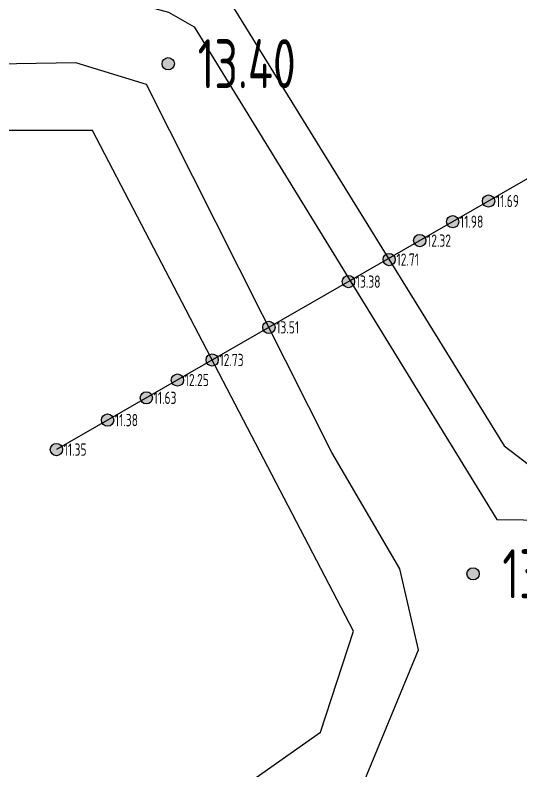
# Model space of a CAD drawing. Extents: x -51322 to 334811, y -147916 to 129288.
# Drawn here: x 165535 to 186158, y -32884 to -2061 of the extents above; entities that cross this region are included whole.
import ezdxf
from ezdxf.enums import TextEntityAlignment as Align

# ---------------------------------------------------------------- set-up
doc = ezdxf.new("R2010")
doc.units = 0
doc.header["$LTSCALE"] = 1000
doc.header["$MEASUREMENT"] = 0
doc.layers.get('0').update_dxf_attribs({"lineweight": 5})
for name, color, linetype in [('DMTZ', 3, 'Continuous'), ('dmx', 1, 'Continuous'), ('GCD', 1, 'Continuous'), ('SXSS', 5, 'Continuous')]:
    doc.layers.add(name, color=color, linetype=linetype)
doc.styles.get("Standard").update_dxf_attribs({"font": 'gbenor.shx', "bigfont": 'gbcbig.shx'})
doc.linetypes.add('10421', pattern='A,2,[150,AAA.SHX,S=0.5,R=0,X=0,Y=0.5],1e-11', length=2)

# ---------------------------------------------------------------- blocks, each defined once
blk = doc.blocks.new('gc200')
h = blk.add_hatch(color=256)
edge = h.paths.add_edge_path()
edge.add_arc((0, 0), 0.25, 0, 360)
blk.add_circle((0, 0), 0.25)
blk = doc.blocks.new('dfdfsdf')
at = {"layer": 'DMTZ', "linetype": '10421', "flags": 128}
for points in [[(113876.068, -17488.677), (113896.53, -17477.631), (113910.381, -17470.098), (113913.644, -17469.569), (113916.869, -17469.569), (113919.511, -17470.289), (113920.554, -17470.882), (113932.895, -17490.98), (113940.481, -17491.074), (113941.572, -17491.213), (113943.072, -17490.851), (113962.29, -17480.812), (113964.914, -17479.427), (113965.778, -17478.367), (113966.793, -17476.878), (113977.753, -17470.465), (113980.016, -17468.867), (113980.036, -17468.092), (113979.241, -17466.543), (113978.008, -17463.278), (113972.522, -17455.054), (113966.318, -17443.352), (113966.427, -17443.001), (113968.068, -17441.222), (113970.793, -17438.9), (113973.476, -17436.111), (113981.51, -17428.999), (113989.924, -17420.985), (113999.337, -17412.413)], [(113895.591, -17521.968), (113898.569, -17520.26), (113921.296, -17505.947), (113927.519, -17501.591), (113929.704, -17496.293), (113928.94, -17492.985), (113926.178, -17488.242), (113918.613, -17473.239), (113915.737, -17472.35), (113910.067, -17472.446), (113906.215, -17474.868), (113896.649, -17481.185), (113877.674, -17491.415)]]:
    blk.add_lwpolyline(points, dxfattribs=at)
at = {"layer": 'dmx', "linetype": 'Continuous'}
blk.add_line((113986.338, -17447.052), (113914.94, -17488.126), dxfattribs=at)
at = {"layer": 'SXSS', "linetype": 'Continuous', "flags": 128}
blk.add_lwpolyline([(113875.63, -17487.929), (113903.756, -17472.296), (113910.866, -17468.607), (113914.263, -17468.037), (113917.511, -17468.384), (113920.883, -17469.524), (113922.189, -17470.145), (113933.199, -17487.967), (113934.465, -17488.944), (113938.043, -17489.209), (113940.206, -17488.947), (113958.698, -17478.221), (113974.732, -17468.706), (113975.223, -17467.177), (113974.643, -17465.677), (113974.328, -17464.175), (113974.048, -17461.745), (113973.494, -17459.946), (113963.997, -17442.518), (113964.384, -17441.465), (113979.999, -17429.443), (113989.646, -17420.453), (113998.897, -17411.663)], dxfattribs=at)
at = {"layer": 'SXSS', "color": 5, "linetype": 'Continuous', "elevation": 13.756, "flags": 128}
blk.add_lwpolyline([(113894.02, -17519.289), (113919.86, -17503.767), (113925.71, -17499.649), (113927.057, -17495.529), (113916.414, -17475.113), (113910.802, -17475.113), (113878.72, -17493.199)], dxfattribs=at)
at = {"layer": 'GCD', "linetype": 'Continuous'}
ref = blk.add_blockref('gc200', (113919.501, -17472.388, 13.4), dxfattribs=at)
ref.add_attrib('height', '13.40', dxfattribs={"linetype": 'Continuous', "height": 2, "width": 0.8}).set_placement((113920.701, -17472.388, 13.4), align=Align.MIDDLE_LEFT)
ref = blk.add_blockref('gc200', (113932.564, -17477.988, 11.69), dxfattribs=at)
ref.add_attrib('height', '11.69', dxfattribs={"linetype": 'Continuous', "height": 0.5, "width": 0.8}).set_placement((113932.864, -17477.988), align=Align.MIDDLE_LEFT)
ref = blk.add_blockref('gc200', (113931.099, -17478.831, 11.98), dxfattribs=at)
ref.add_attrib('height', '11.98', dxfattribs={"linetype": 'Continuous', "height": 0.5, "width": 0.8}).set_placement((113931.399, -17478.831), align=Align.MIDDLE_LEFT)
ref = blk.add_blockref('gc200', (113929.755, -17479.603, 12.32), dxfattribs=at)
ref.add_attrib('height', '12.32', dxfattribs={"linetype": 'Continuous', "height": 0.5, "width": 0.8}).set_placement((113930.055, -17479.603), align=Align.MIDDLE_LEFT)
ref = blk.add_blockref('gc200', (113928.51, -17480.377, 12.71), dxfattribs=at)
ref.add_attrib('height', '12.71', dxfattribs={"linetype": 'Continuous', "height": 0.5, "width": 0.8}).set_placement((113928.81, -17480.377), align=Align.MIDDLE_LEFT)
ref = blk.add_blockref('gc200', (113926.849, -17481.276, 13.38), dxfattribs=at)
ref.add_attrib('height', '13.38', dxfattribs={"linetype": 'Continuous', "height": 0.5, "width": 0.8}).set_placement((113927.149, -17481.276), align=Align.MIDDLE_LEFT)
ref = blk.add_blockref('gc200', (113923.606, -17483.141, 13.51), dxfattribs=at)
ref.add_attrib('height', '13.51', dxfattribs={"linetype": 'Continuous', "height": 0.5, "width": 0.8}).set_placement((113923.906, -17483.141), align=Align.MIDDLE_LEFT)
ref = blk.add_blockref('gc200', (113921.292, -17484.472, 12.73), dxfattribs=at)
ref.add_attrib('height', '12.73', dxfattribs={"linetype": 'Continuous', "height": 0.5, "width": 0.8}).set_placement((113921.592, -17484.472), align=Align.MIDDLE_LEFT)
ref = blk.add_blockref('gc200', (113919.875, -17485.288, 12.25), dxfattribs=at)
ref.add_attrib('height', '12.25', dxfattribs={"linetype": 'Continuous', "height": 0.5, "width": 0.8}).set_placement((113920.175, -17485.288, 12.25), align=Align.MIDDLE_LEFT)
ref = blk.add_blockref('gc200', (113918.608, -17486.016, 11.63), dxfattribs=at)
ref.add_attrib('height', '11.63', dxfattribs={"linetype": 'Continuous', "height": 0.5, "width": 0.8}).set_placement((113918.908, -17486.016, 11.63), align=Align.MIDDLE_LEFT)
ref = blk.add_blockref('gc200', (113917.029, -17486.924, 11.38), dxfattribs=at)
ref.add_attrib('height', '11.38', dxfattribs={"linetype": 'Continuous', "height": 0.5, "width": 0.8}).set_placement((113917.329, -17486.924, 11.38), align=Align.MIDDLE_LEFT)
ref = blk.add_blockref('gc200', (113914.94, -17488.126, 11.35), dxfattribs=at)
ref.add_attrib('height', '11.35', dxfattribs={"linetype": 'Continuous', "height": 0.5, "width": 0.8}).set_placement((113915.24, -17488.126, 11.35), align=Align.MIDDLE_LEFT)
ref = blk.add_blockref('gc200', (113931.93, -17493.193, 13.907), dxfattribs=at)
ref.add_attrib('height', '13.91', dxfattribs={"linetype": 'Continuous', "height": 2, "width": 0.8}).set_placement((113933.13, -17493.193, 13.907), align=Align.MIDDLE_LEFT)

msp = doc.modelspace()

# ---------------------------------------------------------------- block references
at = {"xscale": 1000, "yscale": 1000, "zscale": 1000}
msp.add_blockref('dfdfsdf', (-113747722.4, 17468345.6, -15245.7), dxfattribs=at)

doc.saveas('drawing.dxf')
